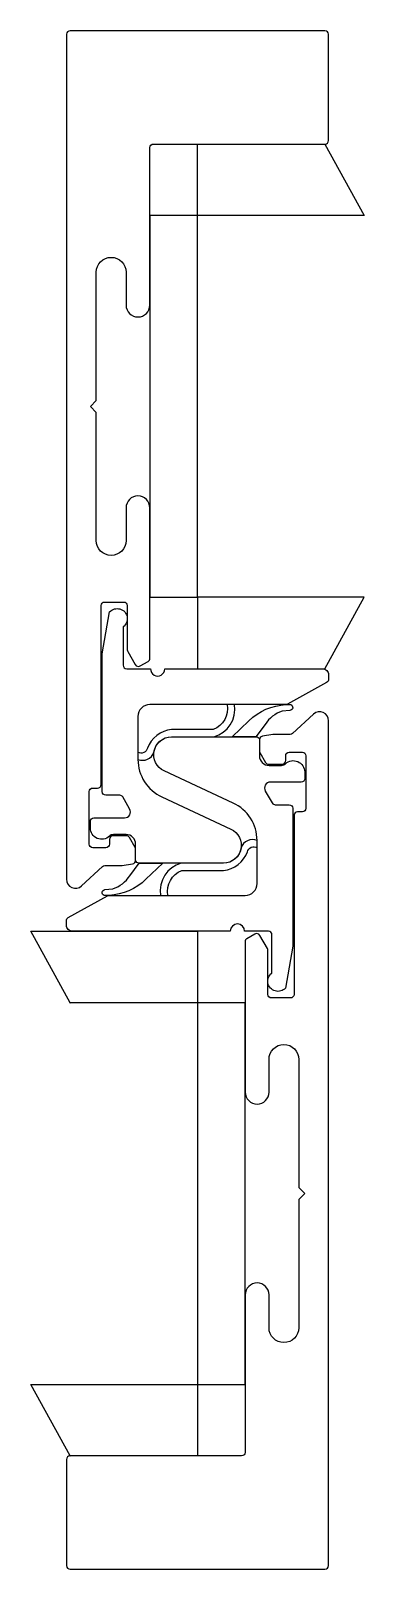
# Model space of a CAD drawing. Extents: x 10 to 38, y 11 to 140.
import ezdxf

# ---------------------------------------------------------------- set-up
doc = ezdxf.new("R2010")
doc.units = 0
doc.layers.get('0').update_dxf_attribs({"linetype": 'CONTINUOUS'})

msp = doc.modelspace()

# ---------------------------------------------------------------- linework, layer by layer
at = {"color": 1}
for points in [[(34.62, 139.89), (13.22, 139.89, 0.414214), (12.92, 139.59), (12.92, 68.74, 0.654301), (14.18, 68.18), (15.93, 69.81, -0.188894), (16.13, 69.89), (17.58, 69.89), (18.47, 70.04, 0.36397), (18.72, 70.34), (18.72, 71.26, 0.131652), (18.68, 71.41), (18.2, 72.24, 0.267949), (17.94, 72.39), (16.82, 72.39, 0.414214), (16.52, 72.09), (16.52, 71.69, -0.414214), (16.22, 71.39), (15.12, 71.39, -0.414214), (14.82, 71.69), (14.82, 76.09, -0.414214), (15.12, 76.39), (15.52, 76.39, 0.414214), (15.82, 76.69), (15.82, 91.69, -0.414214), (16.12, 91.99), (17.72, 91.99, -0.414214), (18.02, 91.69), (18.02, 87.98, 0.131652), (18.06, 87.83), (18.69, 86.74, 0.413688), (19.1, 86.63), (19.77, 87.01, 0.26843), (19.92, 87.27), (19.92, 99.89, 1), (17.92, 99.89), (17.92, 97.14, -1), (15.42, 97.14), (15.42, 107.89), (14.92, 108.39), (15.42, 108.89), (15.42, 119.64, -1), (17.92, 119.64), (17.92, 116.89, 1), (19.92, 116.89), (19.92, 130.09, -0.414214), (20.22, 130.39), (34.62, 130.39, 0.415935), (34.92, 130.69), (34.92, 139.59, 0.414214), (34.62, 139.89, 2.474469)], [(13.22, 10.89), (34.62, 10.89, 0.414214), (34.92, 11.19), (34.92, 82.04, 0.654301), (33.66, 82.59), (31.9, 80.97, -0.188894), (31.7, 80.89), (30.25, 80.89), (29.36, 80.73, 0.36397), (29.12, 80.44), (29.12, 79.51, 0.131652), (29.16, 79.36), (29.63, 78.54, 0.267949), (29.89, 78.39), (31.02, 78.39, 0.414214), (31.32, 78.69), (31.32, 79.09, -0.414214), (31.62, 79.39), (32.72, 79.39, -0.414214), (33.02, 79.09), (33.02, 74.69, -0.414214), (32.72, 74.39), (32.32, 74.39, 0.414214), (32.02, 74.09), (32.02, 59.09, -0.414214), (31.72, 58.79), (30.12, 58.79, -0.414214), (29.82, 59.09), (29.82, 62.8, 0.131652), (29.78, 62.95), (29.15, 64.04, 0.413688), (28.74, 64.15), (28.07, 63.76, 0.26843), (27.92, 63.5), (27.92, 50.89, 1), (29.92, 50.89), (29.92, 53.64, -1), (32.42, 53.64), (32.42, 42.89), (32.92, 42.39), (32.42, 41.89), (32.42, 31.14, -1), (29.92, 31.14), (29.92, 33.89, 1), (27.92, 33.89), (27.92, 20.69, -0.414214), (27.62, 20.39), (13.21, 20.39, 0.415935), (12.92, 20.09), (12.92, 11.19, 0.414214), (13.22, 10.89, 2.474469)]]:
    msp.add_lwpolyline(points, format="xyb", dxfattribs=at)
at = {"color": 4}
for points in [[(34.62, 130.39), (37.92, 124.39), (23.92, 124.39), (23.92, 130.39), (34.62, 130.39)], [(23.92, 124.39), (19.92, 124.39), (19.92, 92.39), (23.92, 92.39), (23.92, 124.39)], [(34.62, 86.39), (37.92, 92.39), (23.92, 92.39), (23.92, 86.39), (34.62, 86.39)], [(13.22, 58.39), (9.91, 64.39), (23.92, 64.39), (23.92, 58.39), (13.21, 58.39)], [(27.92, 58.39), (23.92, 58.39), (23.92, 26.39), (27.92, 26.39), (27.92, 58.39)], [(13.22, 20.39), (9.91, 26.39), (23.92, 26.39), (23.92, 20.39), (13.21, 20.39)]]:
    msp.add_lwpolyline(points, close=True, dxfattribs=at)
at = {"color": 2}
for points in [[(15.92, 87.64), (16.54, 91.16, -1.107721), (17.67, 89.9), (17.67, 86.69, 0.414214), (17.97, 86.39), (19.97, 86.39, 1), (21.17, 86.38), (21.17, 86.39), (34.42, 86.39, -0.414214), (34.92, 85.89), (34.92, 85.51, -0.272631), (34.76, 85.24), (31.48, 83.43, -0.127216), (31.34, 83.39), (19.92, 83.39, 0.414214), (18.92, 82.39), (18.92, 78.79, 0.293514), (20.93, 75.65), (26.72, 72.95, -0.802585), (26.09, 70.09), (19.02, 70.09, -0.363916), (18.72, 70.34), (18.72, 71.69, 0.414214), (17.92, 72.49), (16.87, 72.49, 0.192582), (16.52, 72.35, -0.300021), (15.49, 72.17, -0.300021), (14.92, 73.04), (14.92, 73.59, -0.414214), (15.22, 73.89), (17.79, 73.89, 0.57735), (18.22, 74.64), (17.65, 75.64, 0.267949), (17.39, 75.79), (16.22, 75.79, -0.414214), (15.92, 76.09), (15.92, 87.64)], [(18.92, 78.79, 0.422969), (20.26, 79.39, -0.375547), (21.74, 80.69), (25.28, 80.69, 0.386184), (27.02, 83.39), (26.42, 83.39, -0.350286), (25.24, 81.29), (21.74, 81.29, 0.291277), (19.72, 79.73, -0.50578), (18.92, 79.39), (18.92, 78.79)], [(26.82, 80.69), (28.24, 82.04, -0.183314), (31.34, 83.39), (31.75, 83.39), (31.75, 83.39, -0.786332), (31.68, 82.9), (31.03, 82.84, 0.173503), (29.6, 81.73), (28.82, 80.69), (26.82, 80.69)], [(31.92, 63.14), (31.3, 59.62, -1.107721), (30.17, 60.88), (30.17, 64.09, 0.414214), (29.87, 64.39), (27.87, 64.39, 1), (26.67, 64.4), (26.67, 64.39), (13.42, 64.39, -0.414214), (12.92, 64.89), (12.92, 65.27, -0.272631), (13.07, 65.53), (16.35, 67.35, -0.127216), (16.49, 67.39), (27.92, 67.39, 0.414214), (28.92, 68.39), (28.92, 71.99, 0.293514), (26.9, 75.13), (21.11, 77.83, -0.802585), (21.74, 80.69), (28.82, 80.69, -0.363916), (29.12, 80.44), (29.12, 79.09, 0.414214), (29.92, 78.29), (30.97, 78.29, 0.192582), (31.31, 78.43, -0.300021), (32.34, 78.61, -0.300021), (32.92, 77.74), (32.92, 77.19, -0.414214), (32.62, 76.89), (30.04, 76.89, 0.57735), (29.61, 76.14), (30.19, 75.14, 0.267949), (30.45, 74.99), (31.62, 74.99, -0.414214), (31.92, 74.69), (31.92, 63.14)], [(28.92, 71.99, 0.422969), (27.58, 71.39, -0.375547), (26.09, 70.09), (22.55, 70.09, 0.386184), (20.82, 67.39), (21.42, 67.39, -0.350286), (22.59, 69.49), (26.09, 69.49, 0.291277), (28.11, 71.04, -0.50578), (28.92, 71.39), (28.92, 71.99)], [(21.02, 70.09), (19.59, 68.74, -0.183314), (16.49, 67.39), (16.08, 67.39), (16.08, 67.39, -0.786332), (16.15, 67.88), (16.8, 67.94, 0.173503), (18.23, 69.04), (19.02, 70.09), (21.02, 70.09)]]:
    msp.add_lwpolyline(points, format="xyb", close=True, dxfattribs=at)

doc.saveas('drawing.dxf')
